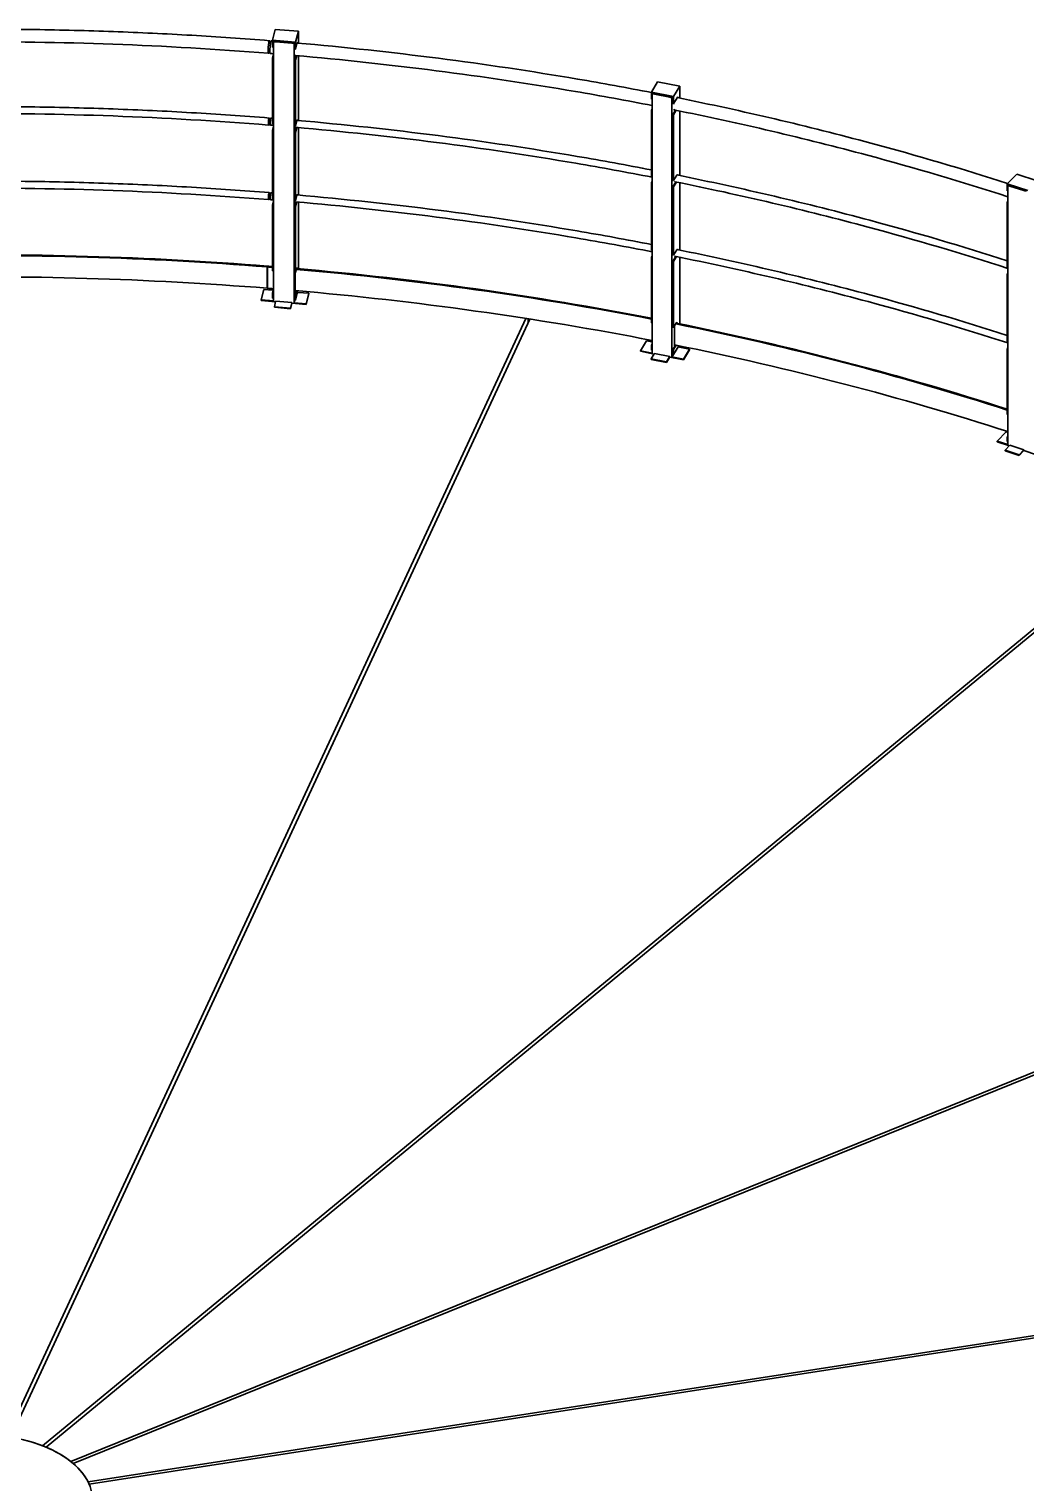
# Model space of a CAD drawing. Header units: millimetres. Extents: x 0 to 42050, y 0 to 29700.
# Drawn here: x 26612 to 28141, y 12643 to 14872 of the extents above; entities that cross this region are included whole.
import ezdxf

# ---------------------------------------------------------------- set-up
doc = ezdxf.new("R2010")
doc.units = ezdxf.units.MM
doc.header["$LTSCALE"] = 50
doc.layers.add('Visible', color=7, linetype='Continuous', lineweight=35)
doc.layers.add('Visible Narrow', color=7, linetype='Continuous', lineweight=18)

msp = doc.modelspace()

# ---------------------------------------------------------------- linework, layer by layer
at = {"layer": 'Visible'}
for p, q in [((26985.27, 14855.35), (26989.51, 14872.03)), ((26989.51, 14872.03), (27025.13, 14869.01)), ((27020.89, 14852.33), (27025.13, 14869.01)), ((27025.13, 14850.89), (27025.13, 14869.01)), ((26980.62, 14853.16), (26980.47, 14853.18)), ((26980.59, 14853.15), (26981, 14853.35)), ((27020.89, 14852.33), (26985.27, 14855.35)), ((26985.27, 14855.35), (26985.27, 14844.57)), ((26986.46, 14854.27), (26986.46, 14844.47)), ((27019.7, 14851.45), (26986.46, 14854.27)), ((26986.46, 14844.47), (26986.96, 14846.45)), ((26987.25, 14854.2), (26986.96, 14853.06)), ((26986.96, 14853.06), (26986.96, 14455.59)), ((26990.52, 14852.76), (26986.96, 14853.06)), ((26988.44, 14854.1), (26988.32, 14853.64)), ((26990.7, 14853.44), (26988.32, 14853.64)), ((26990.52, 14852.76), (27015.06, 14850.68)), ((26990.54, 14853.46), (26990.6, 14853.92)), ((27015.23, 14851.37), (26990.7, 14853.44)), ((27015.06, 14850.68), (27018.62, 14850.38)), ((27015.23, 14851.37), (27017.61, 14851.17)), ((27017.72, 14851.62), (27017.61, 14851.17)), ((27018.91, 14851.52), (27018.62, 14850.38)), ((27018.62, 14850.38), (27018.62, 14452.91)), ((27019.7, 14841.66), (27019.7, 14851.45)), ((27020.89, 14841.56), (27020.89, 14852.33)), ((27020.89, 14841.56), (27023.01, 14849.9)), ((26979.31, 14836.82), (26979.16, 14836.83)), ((26979.28, 14836.84), (26979.65, 14836.58)), ((26985.27, 14844.57), (26986.46, 14844.47)), ((26985.27, 14827.59), (26986.96, 14834.24)), ((26985.27, 14827.59), (26985.27, 14726.67)), ((26986.46, 14827.49), (26985.27, 14827.59)), ((26986.96, 14829.46), (26986.46, 14827.49)), ((26986.46, 14827.49), (26986.46, 14726.57)), ((27019.7, 14841.66), (27020.89, 14841.56)), ((27019.7, 14824.67), (27021.52, 14831.81)), ((27020.89, 14824.57), (27019.7, 14824.67)), ((27019.7, 14723.75), (27019.7, 14824.67)), ((27022.7, 14831.71), (27020.89, 14824.57)), ((27020.89, 14723.65), (27020.89, 14824.57)), ((27025.13, 14732.28), (27025.13, 14831.49)), ((27566.43, 14775.73), (27575.94, 14791.67)), ((27575.94, 14791.67), (27609.98, 14784.9)), ((27600.47, 14768.96), (27609.98, 14784.9)), ((27609.98, 14766.53), (27609.98, 14784.9)), ((27600.47, 14768.96), (27566.43, 14775.73)), ((27566.43, 14775.73), (27566.43, 14764.95)), ((27566.43, 14764.95), (27567.57, 14764.73)), ((27567.57, 14774.52), (27567.57, 14764.73)), ((27599.33, 14768.21), (27567.57, 14774.52)), ((27567.57, 14764.73), (27567.67, 14764.9)), ((27568.32, 14774.37), (27567.67, 14773.28)), ((27567.67, 14773.28), (27567.67, 14375.81)), ((27571.07, 14772.61), (27567.67, 14773.28)), ((27569.46, 14774.15), (27569.2, 14773.71)), ((27571.47, 14773.26), (27569.2, 14773.71)), ((27571.07, 14772.61), (27594.52, 14767.94)), ((27594.91, 14768.6), (27571.47, 14773.26)), ((27574.05, 14772.75), (27574.19, 14773.21)), ((27594.52, 14767.94), (27597.93, 14767.27)), ((27594.91, 14768.6), (27597.18, 14768.15)), ((27597.44, 14768.58), (27597.18, 14768.15)), ((27598.58, 14768.36), (27597.93, 14767.27)), ((27597.93, 14767.27), (27597.93, 14369.8)), ((27599.33, 14758.41), (27599.33, 14768.21)), ((27599.33, 14758.41), (27600.47, 14758.19)), ((27600.47, 14758.19), (27600.47, 14768.96)), ((27600.47, 14758.19), (27605.22, 14766.16)), ((26980.32, 14734.86), (26980.22, 14734.87)), ((26980.31, 14734.86), (26981.03, 14735.14)), ((26982.77, 14734.85), (26982.46, 14735.03)), ((27566.43, 14747.97), (27567.67, 14750.05)), ((27566.43, 14747.97), (27566.43, 14647.05)), ((27567.57, 14747.74), (27566.43, 14747.97)), ((27567.67, 14747.92), (27567.57, 14747.74)), ((27567.57, 14747.74), (27567.57, 14646.82)), ((27599.33, 14741.43), (27603.35, 14748.16)), ((27600.47, 14741.2), (27599.33, 14741.43)), ((27599.33, 14640.51), (27599.33, 14741.43)), ((27604.48, 14747.93), (27600.47, 14741.2)), ((27600.47, 14640.28), (27600.47, 14741.2)), ((27609.98, 14647.85), (27609.98, 14746.81)), ((26979.65, 14726.49), (26979.55, 14726.5)), ((26979.64, 14726.5), (26980.3, 14726.1)), ((26982.07, 14726.12), (26981.74, 14725.99)), ((26985.27, 14726.67), (26986.46, 14726.57)), ((26985.27, 14716.87), (26986.96, 14723.52)), ((26985.27, 14716.87), (26985.27, 14612.36)), ((26986.46, 14716.77), (26985.27, 14716.87)), ((26986.46, 14726.57), (26986.96, 14728.54)), ((26986.96, 14718.75), (26986.46, 14716.77)), ((26986.46, 14716.77), (26986.46, 14612.26)), ((27019.7, 14723.75), (27020.89, 14723.65)), ((27019.7, 14713.96), (27021.69, 14721.78)), ((27020.89, 14713.86), (27019.7, 14713.96)), ((27019.7, 14609.45), (27019.7, 14713.96)), ((27020.89, 14723.65), (27023.01, 14731.99)), ((27022.88, 14721.68), (27020.89, 14713.86)), ((27020.89, 14609.34), (27020.89, 14713.86)), ((27025.13, 14617.97), (27025.13, 14721.48)), ((27566.43, 14647.05), (27567.57, 14646.82)), ((27567.57, 14646.82), (27567.67, 14647)), ((27600.47, 14640.28), (27605.22, 14648.25)), ((27605.6, 14648.74), (27605.64, 14648.83)), ((28112.06, 14635.42), (28126.51, 14650.07)), ((28126.51, 14650.07), (28157.79, 14639.79)), ((27566.43, 14637.25), (27567.67, 14639.33)), ((27566.43, 14637.25), (27566.43, 14532.74)), ((27567.57, 14637.03), (27566.43, 14637.25)), ((27567.67, 14637.2), (27567.57, 14637.03)), ((27567.57, 14637.03), (27567.57, 14532.51)), ((27599.33, 14640.51), (27600.47, 14640.28)), ((27599.33, 14630.71), (27603.76, 14638.13)), ((27600.47, 14630.49), (27599.33, 14630.71)), ((27599.33, 14526.2), (27599.33, 14630.71)), ((27604.89, 14637.9), (27600.47, 14630.49)), ((27600.47, 14525.97), (27600.47, 14630.49)), ((27609.98, 14533.54), (27609.98, 14636.87)), ((28143.34, 14625.14), (28112.06, 14635.42)), ((28112.06, 14635.42), (28112.06, 14624.65)), ((28112.06, 14624.65), (28112.81, 14624.4)), ((28113.79, 14633.87), (28112.81, 14632.87)), ((28112.81, 14632.87), (28112.81, 14235.4)), ((28115.93, 14631.84), (28112.81, 14632.87)), ((28113.1, 14634.1), (28113.1, 14633.17)), ((28142.3, 14624.5), (28113.1, 14634.1)), ((28114.84, 14633.53), (28114.44, 14633.13)), ((28116.53, 14632.44), (28114.44, 14633.13)), ((28115.93, 14631.84), (28137.48, 14624.76)), ((28138.08, 14625.36), (28116.53, 14632.44)), ((28121.47, 14630.82), (28121.7, 14631.28)), ((28137.48, 14624.76), (28140.61, 14623.73)), ((28138.08, 14625.36), (28140.16, 14624.67)), ((28140.56, 14625.07), (28140.16, 14624.67)), ((26979.55, 14612.19), (26979.65, 14612.18)), ((26979.64, 14612.19), (26980.3, 14611.8)), ((26980.22, 14620.56), (26980.32, 14620.56)), ((26980.31, 14620.55), (26981.03, 14620.83)), ((26982.07, 14611.81), (26981.74, 14611.68)), ((26982.77, 14620.54), (26982.46, 14620.72)), ((26985.27, 14612.36), (26986.46, 14612.26)), ((26985.27, 14602.56), (26986.96, 14609.21)), ((26985.27, 14602.56), (26985.27, 14501.64)), ((26986.46, 14602.46), (26985.27, 14602.56)), ((26986.46, 14612.26), (26986.96, 14614.23)), ((26986.96, 14604.44), (26986.46, 14602.46)), ((26986.46, 14602.46), (26986.46, 14501.54)), ((27019.7, 14609.45), (27020.89, 14609.34)), ((27019.7, 14599.65), (27021.69, 14607.47)), ((27020.89, 14609.34), (27023.01, 14617.68)), ((27022.88, 14607.37), (27020.89, 14599.55)), ((27025.13, 14505), (27025.13, 14607.17)), ((28112.06, 14607.66), (28112.81, 14608.42)), ((28112.06, 14607.66), (28112.06, 14506.74)), ((28112.81, 14607.42), (28112.06, 14607.66)), ((27020.89, 14599.55), (27019.7, 14599.65)), ((27019.7, 14498.73), (27019.7, 14599.65)), ((27020.89, 14498.63), (27020.89, 14599.55)), ((27600.47, 14525.97), (27605.22, 14533.94)), ((27605.65, 14534.42), (27605.72, 14534.61)), ((27566.43, 14532.74), (27567.57, 14532.51)), ((27566.43, 14522.94), (27567.67, 14525.02)), ((27566.43, 14522.94), (27566.43, 14422.02)), ((27567.57, 14522.72), (27566.43, 14522.94)), ((27567.57, 14532.51), (27567.67, 14532.69)), ((27567.67, 14522.89), (27567.57, 14522.72)), ((27567.57, 14522.72), (27567.57, 14421.8)), ((27599.33, 14526.2), (27600.47, 14525.97)), ((27599.33, 14516.4), (27603.76, 14523.82)), ((27600.47, 14516.18), (27599.33, 14516.4)), ((27599.33, 14415.48), (27599.33, 14516.4)), ((27604.89, 14523.59), (27600.47, 14516.18)), ((27600.47, 14415.26), (27600.47, 14516.18)), ((27609.98, 14420.48), (27609.98, 14522.56)), ((26977.45, 14507.84), (26977.72, 14508.98)), ((26977.45, 14475.18), (26977.45, 14507.84)), ((26977.72, 14508.98), (26977.72, 14476.32)), ((26977.96, 14507.8), (26978.23, 14508.94)), ((26977.96, 14475.14), (26977.96, 14507.8)), ((26985.27, 14501.64), (26986.46, 14501.54)), ((26986.46, 14501.54), (26986.96, 14503.52)), ((27019.7, 14498.73), (27020.89, 14498.63)), ((27020.36, 14470.21), (27020.36, 14498.67)), ((27020.89, 14498.63), (27023.04, 14507.08)), ((27023.04, 14507.08), (27023.04, 14505.19)), ((28112.06, 14506.74), (28112.81, 14506.5)), ((28112.06, 14496.95), (28112.81, 14497.71)), ((28112.06, 14496.95), (28112.06, 14392.44)), ((28112.81, 14496.7), (28112.06, 14496.95)), ((26968.36, 14457.16), (26972.42, 14473.16)), ((26972.42, 14473.16), (26986.44, 14471.97)), ((26977.72, 14476.32), (26977.45, 14475.18)), ((26985.27, 14467.35), (26986.96, 14474)), ((26985.27, 14467.35), (26985.27, 14459.84)), ((26986.46, 14467.25), (26985.27, 14467.35)), ((26986.96, 14469.22), (26986.46, 14467.25)), ((26986.46, 14467.25), (26986.46, 14459.74)), ((27019.7, 14464.44), (27021.5, 14471.49)), ((27020.7, 14471.56), (27020.36, 14470.21)), ((27022.68, 14471.39), (27020.89, 14464.33)), ((27024.55, 14471.23), (27020.89, 14456.82)), ((27025.06, 14468.7), (27023.93, 14468.8)), ((27041.28, 14467.33), (27025.06, 14468.7)), ((27037.22, 14451.33), (27041.28, 14467.33)), ((27037.22, 14450.35), (27041.28, 14466.35)), ((27041.28, 14467.33), (27041.28, 14466.35)), ((26968.36, 14457.16), (26986.96, 14455.59)), ((26968.36, 14456.18), (26968.36, 14457.16)), ((26990.28, 14454.33), (26968.36, 14456.18)), ((26986.46, 14459.74), (26985.27, 14459.84)), ((26986.96, 14461.71), (26986.46, 14459.74)), ((26988.38, 14446.84), (26990.35, 14454.6)), ((27012.91, 14444.76), (26988.38, 14446.84)), ((26988.38, 14445.86), (26988.38, 14446.84)), ((27012.91, 14443.78), (26988.38, 14445.86)), ((26990.52, 14455.29), (26990.35, 14454.6)), ((26990.52, 14455.29), (27015.06, 14453.21)), ((27012.91, 14444.76), (27014.89, 14452.53)), ((27014.89, 14451.55), (27012.91, 14443.78)), ((27012.91, 14443.78), (27012.91, 14444.76)), ((27014.89, 14452.53), (27015.06, 14453.21)), ((27014.89, 14451.55), (27015.06, 14452.23)), ((27015.06, 14452.23), (27015.06, 14453.21)), ((27015.06, 14452.23), (27037.22, 14450.35)), ((27015.06, 14452.23), (27015.06, 14452.23)), ((27018.62, 14452.91), (27019.7, 14457.17)), ((27037.22, 14451.33), (27018.62, 14452.91)), ((27020.89, 14464.33), (27019.7, 14464.44)), ((27019.7, 14456.92), (27019.7, 14464.44)), ((27019.7, 14456.92), (27020.89, 14456.82)), ((27020.89, 14456.82), (27020.89, 14464.33)), ((27037.22, 14450.35), (27037.22, 14451.33)), ((27566.43, 14422.02), (27567.57, 14421.8)), ((27567.57, 14421.8), (27567.67, 14421.97)), ((27600.47, 14415.26), (27605.29, 14423.34)), ((27605.29, 14423.34), (27605.29, 14421.43)), ((27599.33, 14415.48), (27600.47, 14415.26)), ((27601.83, 14386.8), (27601.83, 14417.54)), ((27549.89, 14379.34), (27559.01, 14394.63)), ((27549.89, 14379.34), (27567.67, 14375.81)), ((27549.89, 14378.37), (27549.89, 14379.34)), ((27570.55, 14374.26), (27549.89, 14378.37)), ((27559.01, 14394.63), (27567.67, 14392.91)), ((27566.43, 14387.73), (27567.67, 14389.81)), ((27566.43, 14387.73), (27566.43, 14380.22)), ((27567.57, 14387.5), (27566.43, 14387.73)), ((27567.57, 14379.99), (27566.43, 14380.22)), ((27567.67, 14387.68), (27567.57, 14387.5)), ((27567.57, 14387.5), (27567.57, 14379.99)), ((27567.67, 14380.17), (27567.57, 14379.99)), ((27599.33, 14381.19), (27603.36, 14387.93)), ((27600.47, 14380.96), (27599.33, 14381.19)), ((27599.33, 14373.68), (27599.33, 14381.19)), ((27604.49, 14387.71), (27600.47, 14380.96)), ((27608.49, 14386.89), (27600.47, 14373.45)), ((27600.47, 14373.45), (27600.47, 14380.96)), ((27602.6, 14388.09), (27601.83, 14386.8)), ((27609.31, 14384.63), (27607.37, 14385.02)), ((27624.82, 14381.55), (27609.31, 14384.63)), ((27615.7, 14366.26), (27624.82, 14381.55)), ((27615.7, 14365.28), (27624.82, 14380.57)), ((27624.82, 14381.55), (27624.82, 14380.57)), ((28112.06, 14392.44), (28112.81, 14392.19)), ((28112.06, 14382.64), (28112.81, 14383.4)), ((28112.06, 14382.64), (28112.06, 14281.72)), ((28112.81, 14382.39), (28112.06, 14382.64)), ((27566.26, 14367.06), (27570.68, 14374.48)), ((27589.71, 14362.4), (27566.26, 14367.06)), ((27566.26, 14366.08), (27566.26, 14367.06)), ((27589.71, 14361.42), (27566.26, 14366.08)), ((27571.07, 14375.14), (27570.68, 14374.48)), ((27571.07, 14375.14), (27594.52, 14370.48)), ((27589.71, 14362.4), (27594.13, 14369.82)), ((27594.13, 14368.84), (27589.71, 14361.42)), ((27589.71, 14361.42), (27589.71, 14362.4)), ((27594.13, 14369.82), (27594.52, 14370.48)), ((27594.13, 14368.84), (27594.52, 14369.5)), ((27594.52, 14369.5), (27594.52, 14370.48)), ((27594.52, 14369.5), (27594.52, 14369.49)), ((27594.52, 14369.49), (27615.7, 14365.28)), ((27597.93, 14369.8), (27600.15, 14373.52)), ((27615.7, 14366.26), (27597.93, 14369.8)), ((27599.33, 14373.68), (27600.47, 14373.45)), ((27615.7, 14365.28), (27615.7, 14366.26)), ((28112.06, 14281.72), (28112.81, 14281.47)), ((28096.47, 14240.77), (28110.32, 14254.82)), ((28110.32, 14254.82), (28112.81, 14254)), ((28112.06, 14247.43), (28112.81, 14248.18)), ((28112.06, 14247.43), (28112.06, 14239.91)), ((28112.81, 14247.18), (28112.06, 14247.43)), ((28096.47, 14240.77), (28112.81, 14235.4)), ((28096.47, 14239.79), (28096.47, 14240.77)), ((28115.2, 14233.63), (28096.47, 14239.79)), ((28108.61, 14226.95), (28115.34, 14233.77)), ((28130.16, 14219.86), (28108.61, 14226.95)), ((28108.61, 14225.97), (28108.61, 14226.95)), ((28130.16, 14218.88), (28108.61, 14225.97)), ((28112.81, 14239.67), (28112.06, 14239.91)), ((28115.93, 14234.37), (28115.34, 14233.77)), ((28115.93, 14234.37), (28137.48, 14227.29)), ((28130.16, 14219.86), (28136.89, 14226.69)), ((28136.89, 14225.71), (28130.16, 14218.88)), ((28136.89, 14226.69), (28137.48, 14227.29)), ((28136.89, 14225.71), (28137.48, 14226.31)), ((28137.48, 14226.31), (28137.48, 14227.29)), ((28137.48, 14226.31), (28156.95, 14219.91)), ((28137.48, 14226.31), (28137.48, 14226.31)), ((28130.16, 14218.88), (28130.16, 14219.86))]:
    msp.add_line(p, q, dxfattribs=at)
at = {"layer": 'Visible', "color": 9, "true_color": 0xc0c0c0}
for p, q in [((26578.29, 12714.44), (27373.95, 14428.85)), ((27380.12, 14427.89), (26584.47, 12713.48)), ((27377.33, 14428.32), (27377.33, 14421.86)), ((26633.13, 12700.39), (28394.74, 14152.91)), ((28399.97, 14150.78), (26638.37, 12698.27)), ((26676.33, 12676.35), (28313.59, 13338.23)), ((28317.26, 13335.21), (26680, 12673.32)), ((26702.69, 12645.23), (29561.12, 13087.43)), ((29562.78, 13083.86), (26704.35, 12641.66)), ((26633.13, 12700.37), (26633.13, 12700.39)), ((26638.37, 12698.27), (26638.37, 12698.25)), ((26676.33, 12676.33), (26676.33, 12676.35)), ((26680, 12673.3), (26680, 12673.32)), ((26702.69, 12645.19), (26702.69, 12645.23))]:
    msp.add_line(p, q, dxfattribs=at)
at = {"layer": 'Visible'}
for centre, major_axis, ratio, start_param, end_param in [((26980, 14844.99), (0.77, 9.63), 0.1120665, 5.7892637, 9.9182507), ((26980, 14844.99), (-0.66, -8.17), 0.1124171, 3.2072735, 6.2175045), ((26980, 14844.99), (-0.67, -8.33), 0.1120665, 3.010406, 6.4128266), ((26982.77, 14844.76), (0.78, 9.63), 0.1127676, 0, 3.1415927), ((27023.01, 14841.4), (0.88, 10.36), 0.1184371, 5.8957941, 6.9036862), ((27021.15, 14842.03), (0.88, 10.36), 0.1184371, 1.6182092, 1.7184021), ((27021.15, 14842.03), (-0.88, -10.36), 0.1184371, 5.8057849, 6.5032156), ((27603.59, 14758.48), (2.03, 10.2), 0.2658121, 1.591359, 1.7400226), ((27605.22, 14757.66), (2.03, 10.2), 0.2658121, 5.8950097, 6.9253066), ((27604.09, 14757.89), (2.03, 10.2), 0.2658121, 5.8960582, 6.0723941), ((26980, 14730.68), (0.43, 5.36), 0.1120665, 5.6625558, 10.0450333), ((26980, 14730.68), (-0.34, -4.19), 0.1124171, 3.1963695, 6.2284085), ((26980, 14730.68), (-0.34, -4.31), 0.1120665, 2.9594465, 6.4642501), ((26982.77, 14730.45), (0.43, 5.36), 0.1127676, 0, 3.1415927), ((27603.59, 14758.48), (-2.03, -10.2), 0.2658121, 5.8274054, 6.4960321), ((27602.46, 14758.7), (-2.03, -10.2), 0.2658121, 0.2107912, 0.2144794), ((27021.15, 14727.72), (-0.51, -5.98), 0.1184371, 6.0245252, 6.4926234), ((27023.01, 14727.1), (0.51, 5.98), 0.1184371, 5.8133257, 6.9036862), ((27605.22, 14643.35), (1.17, 5.88), 0.2658121, 5.8124459, 6.9253066), ((27604.09, 14643.58), (1.17, 5.88), 0.2658121, 5.8139359, 5.9120522), ((26980, 14616.37), (0.43, 5.36), 0.1120665, 5.6625558, 10.0450333), ((27603.59, 14644.17), (-1.17, -5.88), 0.2658121, 6.0461457, 6.479791), ((26980, 14616.37), (0.34, 4.19), 0.1124171, 0.0547768, 3.0868158), ((26980, 14616.37), (-0.34, -4.31), 0.1120665, 2.9594465, 6.4642501), ((26982.77, 14616.15), (0.43, 5.36), 0.1127676, 0, 3.1415927), ((27021.15, 14613.41), (-0.51, -5.98), 0.1184371, 6.0245252, 6.4926234), ((27023.01, 14612.79), (0.51, 5.98), 0.1184371, 5.8133257, 6.9036862), ((27605.22, 14529.04), (1.17, 5.88), 0.2658121, 5.8124459, 6.9253066), ((27604.09, 14529.27), (1.17, 5.88), 0.2658121, 5.8139359, 5.9120522), ((26536.67, 12661.72), (-3229.8, 0), 0.5773503, 4.5754032, 4.7470939), ((26536.67, 12661.72), (-3227.8, 0), 0.5773503, 4.5754032, 4.7471154), ((27603.59, 14529.86), (-1.17, -5.88), 0.2658121, 6.0461457, 6.479791), ((26536.67, 12629.06), (-3227.8, 0), 0.5773503, 4.5754032, 4.7477098), ((26536.67, 12661.72), (-3227.8, 0), 0.5773503, 4.5729572, 4.5752444), ((26536.67, 12661.72), (-3229.8, 0), 0.5773503, 4.5730441, 4.5752444), ((26536.67, 12661.72), (-3227.8, 0), 0.5773503, 4.3876847, 4.5613707), ((26536.67, 12661.72), (-3229.8, 0), 0.5773503, 4.3878931, 4.5613741), ((26536.67, 12629.06), (-3227.8, 0), 0.5773503, 4.5724289, 4.5752444), ((26536.67, 12629.06), (-3227.8, 0), 0.5773503, 4.3872793, 4.5619705), ((26536.67, 12661.72), (-3229.8, 0), 0.5773503, 4.2028602, 4.3755055), ((26536.67, 12661.72), (-3227.8, 0), 0.5773503, 4.2025139, 4.3755023), ((26536.67, 12629.06), (-3227.8, 0), 0.5773503, 4.2022483, 4.3760888)]:
    msp.add_ellipse(centre, major_axis=major_axis, ratio=ratio, start_param=start_param, end_param=end_param, dxfattribs=at)
at = {"layer": 'Visible', "color": 9, "true_color": 0xc0c0c0}
for centre, major_axis, start_param, end_param in [((26536.67, 12617.63), (-3260, 0), 4.5766074, 4.5766801), ((26536.67, 12521.29), (-3300, 0), 6.0962024, 9.6168762), ((26536.67, 12617.63), (172.76, 0), 0.9784546, 1.2904734), ((26536.67, 12617.63), (172.76, 0), 0.6293888, 0.9414076), ((26536.67, 12617.63), (172.76, 0), 0.2803229, 0.5923417)]:
    msp.add_ellipse(centre, major_axis=major_axis, ratio=0.5773503, start_param=start_param, end_param=end_param, dxfattribs=at)
msp.add_ellipse((26536.67, 12617.63), major_axis=(-172.74, 0), ratio=0.5773503, dxfattribs=at)
at = {"layer": 'Visible'}
for points, knots in [([(26424.6, 14871.17), (26450.17, 14871.69), (26475.76, 14872.02), (26541.35, 14872.44), (26581.37, 14872.26), (26661.48, 14871.05), (26701.57, 14870.01), (26781.66, 14867.08), (26821.66, 14865.18), (26901.39, 14860.53), (26941.13, 14857.79), (26980.77, 14854.62)], [4.91157559, 4.91157559, 4.91157559, 4.91157559, 4.9352992, 4.9352992, 4.97239979, 4.97239979, 5.00960281, 5.00960281, 5.04680572, 5.04680572, 5.08390601, 5.08390601, 5.08390601, 5.08390601]), ([(26422.69, 14851.81), (26448.94, 14852.35), (26475.2, 14852.7), (26661.18, 14853.87), (26821.02, 14848.01), (26979.23, 14835.36)], [4.91086062, 4.91086062, 4.91086062, 4.91086062, 4.9352992, 4.9352992, 5.08390601, 5.08390601, 5.08390601, 5.08390601]), ([(26981, 14853.35), (26981.11, 14853.4), (26981.24, 14853.45), (26981.52, 14853.52), (26981.68, 14853.55), (26982, 14853.56), (26982.16, 14853.55), (26982.48, 14853.48), (26982.63, 14853.43), (26982.82, 14853.35), (26982.88, 14853.32), (26982.94, 14853.29)], [5.26670594, 5.26670594, 5.26670594, 5.26670594, 5.29297828, 5.29297828, 5.31925062, 5.31925062, 5.34552296, 5.34552296, 5.3717953, 5.3717953, 5.3842242, 5.3842242, 5.3842242, 5.3842242]), ([(27023.36, 14851.04), (27168.56, 14838.29), (27312.26, 14819.82), (27491.11, 14789.32), (27528.89, 14782.44), (27566.43, 14775.17)], [4.35330618, 4.35330618, 4.35330618, 4.35330618, 4.48947876, 4.48947876, 4.52619225, 4.52619225, 4.52619225, 4.52619225]), ([(26981.57, 14836.32), (26981.51, 14836.3), (26981.45, 14836.28), (26981.25, 14836.23), (26981.09, 14836.2), (26980.77, 14836.19), (26980.61, 14836.21), (26980.29, 14836.27), (26980.14, 14836.32), (26979.87, 14836.44), (26979.76, 14836.5), (26979.65, 14836.58)], [2.13923166, 2.13923166, 2.13923166, 2.13923166, 2.15138562, 2.15138562, 2.17765796, 2.17765796, 2.2039303, 2.2039303, 2.23020264, 2.23020264, 2.25647498, 2.25647498, 2.25647498, 2.25647498]), ([(27020.02, 14831.94), (27165.27, 14819.23), (27309, 14800.77), (27489.38, 14770.02), (27528.65, 14762.85), (27567.67, 14755.24)], [4.35278969, 4.35278969, 4.35278969, 4.35278969, 4.48947876, 4.48947876, 4.52780123, 4.52780123, 4.52780123, 4.52780123]), ([(27606.08, 14767.32), (27706.81, 14746.95), (27805.81, 14723.7), (27973.8, 14678.54), (28043.81, 14657.9), (28112.44, 14635.81)], [4.53914416, 4.53914416, 4.53914416, 4.53914416, 4.63808557, 4.63808557, 4.71089744, 4.71089744, 4.71089744, 4.71089744]), ([(26422.69, 14741.78), (26448.93, 14742.32), (26475.18, 14742.67), (26661.27, 14743.84), (26821.24, 14737.98), (26979.57, 14725.31)], [4.91088772, 4.91088772, 4.91088772, 4.91088772, 4.9352992, 4.9352992, 5.08390601, 5.08390601, 5.08390601, 5.08390601]), ([(26424.6, 14752.58), (26450.18, 14753.1), (26475.77, 14753.43), (26541.35, 14753.85), (26581.34, 14753.67), (26661.39, 14752.46), (26701.45, 14751.42), (26781.47, 14748.49), (26821.44, 14746.6), (26901.11, 14741.95), (26940.82, 14739.21), (26980.43, 14736.04)], [4.9115491, 4.9115491, 4.9115491, 4.9115491, 4.9352992, 4.9352992, 4.97239968, 4.97239968, 5.00960272, 5.00960272, 5.04680569, 5.04680569, 5.08390601, 5.08390601, 5.08390601, 5.08390601]), ([(26981.03, 14735.14), (26981.11, 14735.17), (26981.2, 14735.2), (26981.39, 14735.24), (26981.5, 14735.25), (26981.71, 14735.26), (26981.81, 14735.25), (26982.02, 14735.21), (26982.12, 14735.18), (26982.31, 14735.11), (26982.39, 14735.07), (26982.46, 14735.03)], [5.27760998, 5.27760998, 5.27760998, 5.27760998, 5.2995207, 5.2995207, 5.32143142, 5.32143142, 5.34334215, 5.34334215, 5.36525287, 5.36525287, 5.3871636, 5.3871636, 5.3871636, 5.3871636]), ([(27601.03, 14748.62), (27701.8, 14728.28), (27800.81, 14705.04), (27970.66, 14659.38), (28042.48, 14638.15), (28112.81, 14615.39)], [4.53874416, 4.53874416, 4.53874416, 4.53874416, 4.63808557, 4.63808557, 4.7131323, 4.7131323, 4.7131323, 4.7131323]), ([(26981.74, 14725.99), (26981.66, 14725.96), (26981.57, 14725.93), (26981.38, 14725.89), (26981.27, 14725.88), (26981.06, 14725.87), (26980.95, 14725.88), (26980.75, 14725.92), (26980.65, 14725.95), (26980.46, 14726.02), (26980.38, 14726.06), (26980.3, 14726.1)], [2.13601732, 2.13601732, 2.13601732, 2.13601732, 2.15792805, 2.15792805, 2.17983877, 2.17983877, 2.20174949, 2.20174949, 2.22366022, 2.22366022, 2.24557094, 2.24557094, 2.24557094, 2.24557094]), ([(27020.5, 14721.89), (27165.83, 14709.16), (27309.64, 14690.7), (27489.86, 14659.97), (27528.89, 14652.84), (27567.67, 14645.29)], [4.35282378, 4.35282378, 4.35282378, 4.35282378, 4.48947876, 4.48947876, 4.52753349, 4.52753349, 4.52753349, 4.52753349]), ([(27023.14, 14732.46), (27168.17, 14719.71), (27311.7, 14701.26), (27490.63, 14670.75), (27528.65, 14663.82), (27566.43, 14656.5)], [4.35335504, 4.35335504, 4.35335504, 4.35335504, 4.48947876, 4.48947876, 4.52645793, 4.52645793, 4.52645793, 4.52645793]), ([(27605.56, 14648.74), (27706.1, 14628.41), (27804.89, 14605.21), (27972.94, 14560.03), (28043.2, 14539.31), (28112.06, 14517.13)], [4.5392517, 4.5392517, 4.5392517, 4.5392517, 4.63808557, 4.63808557, 4.71122688, 4.71122688, 4.71122688, 4.71122688]), ([(26422.69, 14627.47), (26448.93, 14628.01), (26475.18, 14628.36), (26661.27, 14629.53), (26821.24, 14623.67), (26979.57, 14611.01)], [4.91088772, 4.91088772, 4.91088772, 4.91088772, 4.9352992, 4.9352992, 5.08390601, 5.08390601, 5.08390601, 5.08390601]), ([(26424.6, 14638.27), (26450.18, 14638.79), (26475.77, 14639.12), (26541.35, 14639.54), (26581.34, 14639.36), (26661.39, 14638.15), (26701.45, 14637.11), (26781.47, 14634.18), (26821.44, 14632.29), (26901.11, 14627.64), (26940.82, 14624.9), (26980.43, 14621.73)], [4.9115491, 4.9115491, 4.9115491, 4.9115491, 4.9352992, 4.9352992, 4.97239968, 4.97239968, 5.00960272, 5.00960272, 5.04680569, 5.04680569, 5.08390601, 5.08390601, 5.08390601, 5.08390601]), ([(27602.14, 14638.46), (27702.9, 14618.11), (27801.91, 14594.87), (27971.39, 14549.31), (28042.83, 14528.2), (28112.81, 14505.58)], [4.53882831, 4.53882831, 4.53882831, 4.53882831, 4.63808557, 4.63808557, 4.71266416, 4.71266416, 4.71266416, 4.71266416]), ([(26980.3, 14611.8), (26980.38, 14611.75), (26980.46, 14611.71), (26980.65, 14611.64), (26980.75, 14611.61), (26980.95, 14611.57), (26981.06, 14611.56), (26981.27, 14611.57), (26981.38, 14611.58), (26981.57, 14611.62), (26981.66, 14611.65), (26981.74, 14611.68)], [5.60841069, 5.60841069, 5.60841069, 5.60841069, 5.63032142, 5.63032142, 5.65223214, 5.65223214, 5.67414286, 5.67414286, 5.69605359, 5.69605359, 5.71796431, 5.71796431, 5.71796431, 5.71796431]), ([(26982.46, 14620.72), (26982.39, 14620.76), (26982.31, 14620.8), (26982.12, 14620.87), (26982.02, 14620.9), (26981.81, 14620.94), (26981.71, 14620.95), (26981.5, 14620.94), (26981.39, 14620.93), (26981.2, 14620.89), (26981.11, 14620.86), (26981.03, 14620.83)], [2.46681804, 2.46681804, 2.46681804, 2.46681804, 2.48872876, 2.48872876, 2.51063949, 2.51063949, 2.53255021, 2.53255021, 2.55446093, 2.55446093, 2.57637166, 2.57637166, 2.57637166, 2.57637166]), ([(27020.5, 14607.58), (27165.83, 14594.85), (27309.64, 14576.39), (27489.86, 14545.66), (27528.89, 14538.53), (27567.67, 14530.98)], [4.35282378, 4.35282378, 4.35282378, 4.35282378, 4.48947876, 4.48947876, 4.52753349, 4.52753349, 4.52753349, 4.52753349]), ([(27023.14, 14618.15), (27168.17, 14605.4), (27311.7, 14586.95), (27490.63, 14556.44), (27528.65, 14549.52), (27566.43, 14542.19)], [4.35335504, 4.35335504, 4.35335504, 4.35335504, 4.48947876, 4.48947876, 4.52645793, 4.52645793, 4.52645793, 4.52645793]), ([(27605.56, 14534.43), (27706.1, 14514.1), (27804.89, 14490.9), (27972.94, 14445.72), (28043.2, 14425), (28112.06, 14402.82)], [4.5392517, 4.5392517, 4.5392517, 4.5392517, 4.63808557, 4.63808557, 4.71122688, 4.71122688, 4.71122688, 4.71122688]), ([(27602.14, 14524.15), (27702.9, 14503.8), (27801.91, 14480.56), (27971.39, 14435), (28042.83, 14413.89), (28112.81, 14391.27)], [4.53882831, 4.53882831, 4.53882831, 4.53882831, 4.63808557, 4.63808557, 4.71266416, 4.71266416, 4.71266416, 4.71266416])]:
    msp.add_open_spline(points, degree=3, knots=knots, dxfattribs=at)
for points in [[(26983.55, 14854.39), (26984.12, 14854.35), (26984.7, 14854.3), (26985.27, 14854.25)], [(26990.59, 14853.82), (26999.63, 14853.08), (27008.67, 14852.32), (27017.7, 14851.54)], [(26982, 14835.14), (26983.65, 14835), (26985.31, 14834.87), (26986.96, 14834.73)], [(26983.2, 14735.82), (26983.89, 14735.76), (26984.58, 14735.71), (26985.27, 14735.65)], [(26982.34, 14725.09), (26983.88, 14724.97), (26985.42, 14724.84), (26986.96, 14724.72)], [(26982.34, 14610.78), (26983.88, 14610.66), (26985.42, 14610.53), (26986.96, 14610.41)], [(26983.2, 14621.51), (26983.89, 14621.45), (26984.58, 14621.4), (26985.27, 14621.34)]]:
    msp.add_open_spline(points, degree=3, dxfattribs=at)
at = {"layer": 'Visible Narrow'}
for p, q in [((26990.7, 14853.44), (26990.52, 14852.76)), ((27015.06, 14850.68), (27015.23, 14851.37)), ((27571.47, 14773.26), (27571.07, 14772.61)), ((27594.52, 14767.94), (27594.91, 14768.6)), ((28116.53, 14632.44), (28115.93, 14631.84)), ((28137.48, 14624.76), (28138.08, 14625.36)), ((27014.89, 14451.55), (27014.89, 14452.53)), ((27594.13, 14368.84), (27594.13, 14369.82)), ((28136.89, 14225.71), (28136.89, 14226.69))]:
    msp.add_line(p, q, dxfattribs=at)
for centre, major_axis, start_param, end_param in [((26980.39, 14844.96), (-0.67, -8.4), 3.2072735, 6.2175045), ((26982.38, 14844.8), (-0.67, -8.4), 3.310753, 6.1077203), ((26980.69, 14730.62), (-0.36, -4.53), 3.1963695, 6.2284085), ((26982.07, 14730.51), (-0.36, -4.53), 3.0868158, 6.3379621), ((26980.69, 14616.31), (0.36, 4.53), 0.0547768, 3.0868158), ((26982.07, 14616.2), (0.36, 4.53), 6.2284085, 9.4795548)]:
    msp.add_ellipse(centre, major_axis=major_axis, ratio=0.1124171, start_param=start_param, end_param=end_param, dxfattribs=at)

doc.saveas('drawing.dxf')
